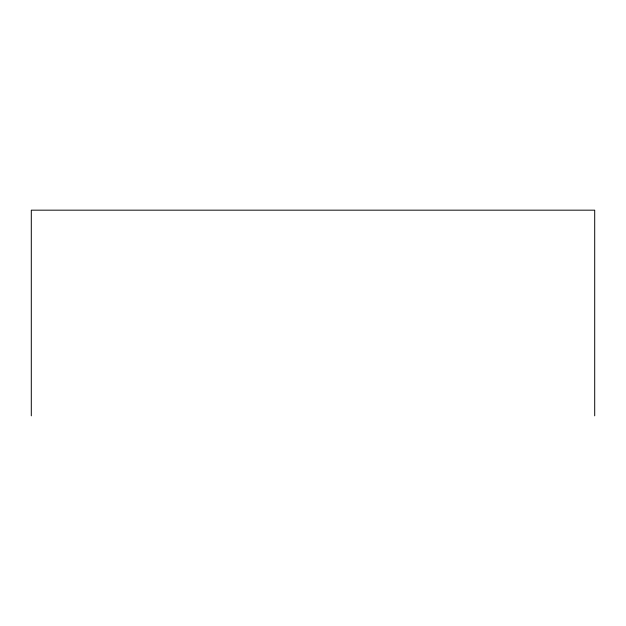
<?xml version="1.0" encoding="UTF-8"?>
<svg xmlns="http://www.w3.org/2000/svg" width="626" height="626" viewBox="0 0 626 626"><rect width="100%" height="100%" fill="white"/><g stroke="black" fill="none" stroke-linecap="round" stroke-linejoin="round"><path stroke-width="0.94" d="M594.7 415.828L594.7 210.172L31.3 210.172L31.3 415.828"/></g></svg>
